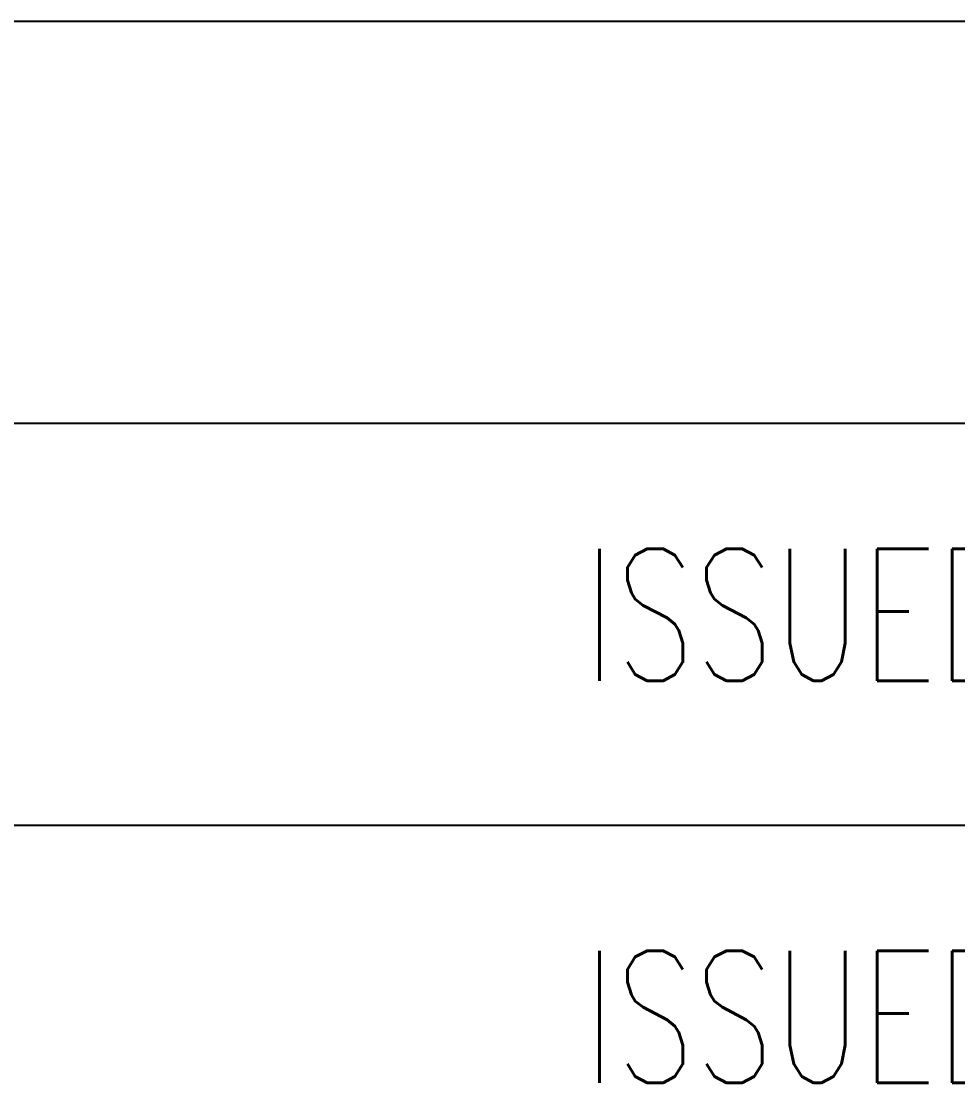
# Model space of a CAD drawing. Header units: millimetres. Extents: x 0 to 134087, y -49114 to 20834.
# Drawn here: x 18971.8 to 19379.5, y -46502.4 to -46040.3 of the extents above; entities that cross this region are included whole.
import ezdxf
from ezdxf.enums import TextEntityAlignment as Align

# ---------------------------------------------------------------- set-up
doc = ezdxf.new("R2010")
doc.units = ezdxf.units.MM
doc.header["$LTSCALE"] = 35
doc.layers.add('BODER', color=7, linetype='Continuous')
doc.styles.add('ROMANS', font='ROMANS.shx', dxfattribs={"width": 0.8})

# ---------------------------------------------------------------- blocks, each defined once
blk = doc.blocks.new('TITLE')
at = {"layer": 'BODER'}
for p, q in [((699.671, 122.966), (823.671, 122.966)), ((699.671, 115.966), (823.671, 115.966)), ((699.671, 108.966), (823.671, 108.966))]:
    blk.add_line(p, q, dxfattribs=at)

msp = doc.modelspace()

# ---------------------------------------------------------------- block references
at = {"linetype": 'ByBlock', "xscale": 24.99999999749996, "yscale": 24.99999999749996, "zscale": 24.99999999749996}
msp.add_blockref('TITLE', (756.2886, -49114.431), dxfattribs=at)

# ---------------------------------------------------------------- texts
at = {"layer": 'BODER', "color": 7, "style": 'ROMANS', "width": 0.7}
for p in [(19526.3057, -46298.6965), (19526.3057, -46473.6965)]:
    msp.add_text('ISSUED FOR APPROVAL', height=57.5, dxfattribs=at).set_placement(p, align=Align.MIDDLE_CENTER)

doc.saveas('drawing.dxf')
